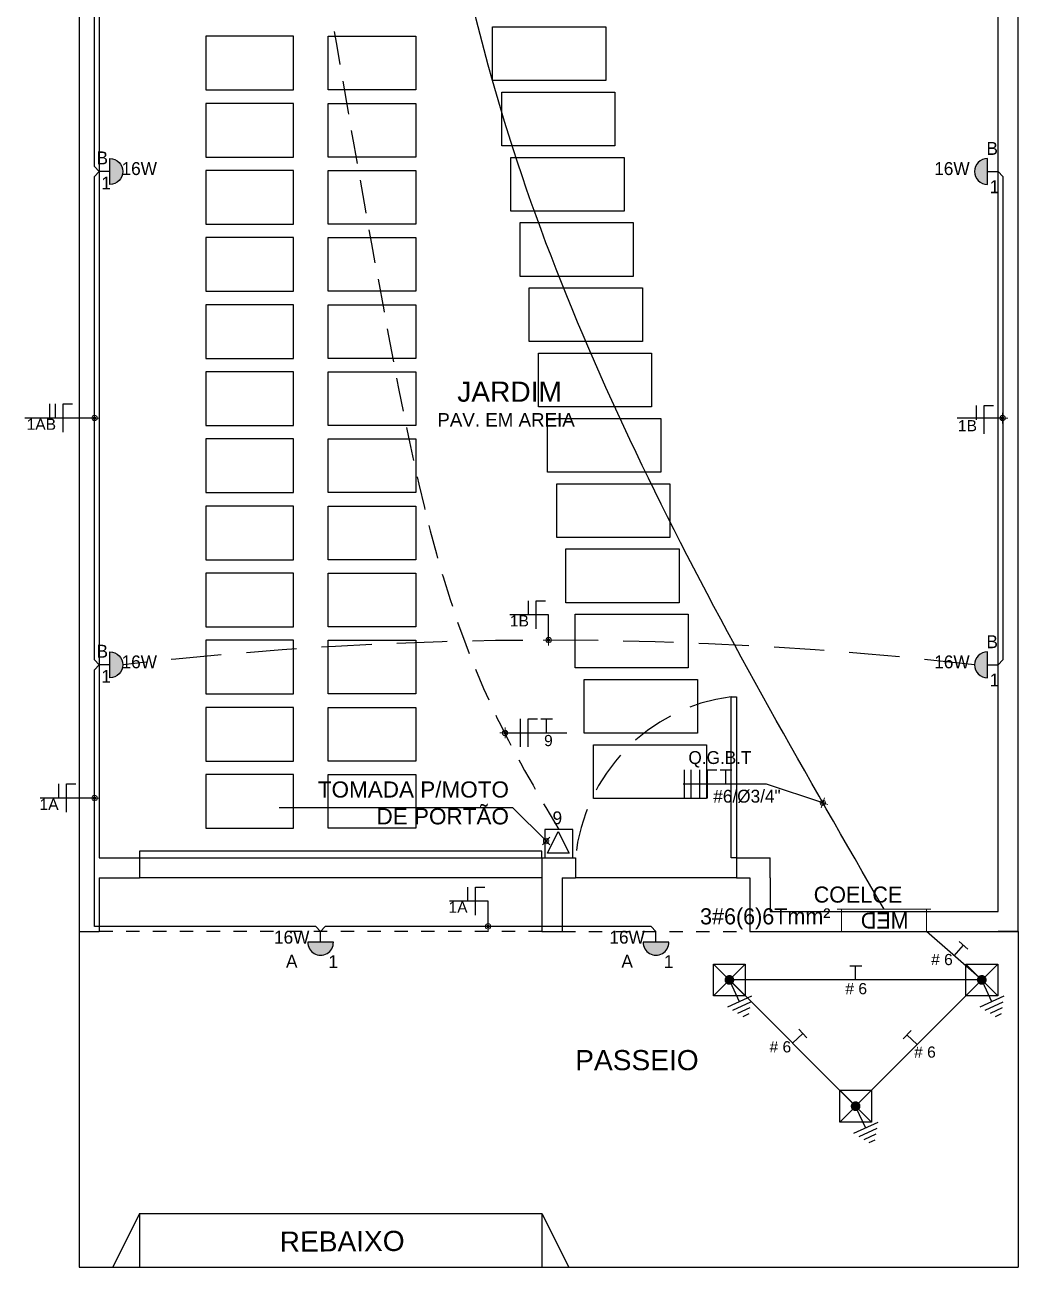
# Model space of a CAD drawing. Header units: millimetres. Extents: x -260 to 5539, y -1903 to 1459.
# Drawn here: x 2359.8 to 2367.21, y 704.86 to 714.11 of the extents above; entities that cross this region are included whole.
import ezdxf
from ezdxf.enums import TextEntityAlignment as Align

# ---------------------------------------------------------------- set-up
doc = ezdxf.new("R2010")
doc.units = ezdxf.units.MM
doc.linetypes.add('HIDDEN', pattern=[9.525, 6.35, -3.175])
doc.linetypes.add('HIDDEN2', pattern=[0.1875, 0.125, -0.0625])
for name, color, linetype in [('-HIDRO', 8, 'Continuous'), ('CABO-ILUM', 3, 'Continuous'), ('CABO.ILUMI.SOLO', 6, 'Continuous'), ('ESQUADRIA', 2, 'Continuous'), ('FIACAO', 1, 'Continuous'), ('LUMINO', 4, 'Continuous'), ('PAR-W', 7, 'Continuous'), ('PONTOS_ELETRICOS', 2, 'Continuous'), ('TOMADAS', 10, 'Continuous'), ('TUB. AEREA', 5, 'Continuous')]:
    doc.layers.add(name, color=color, linetype=linetype)
doc.layers.add('COTAS', color=53, linetype='Continuous', lineweight=9)
doc.layers.add('LEGENDA', color=7, linetype='Continuous', lineweight=0)
doc.styles.add('ARIAL', font='arial.ttf', dxfattribs={"height": 2})
doc.styles.add('CARIMBO_DADOS', font='arial.ttf', dxfattribs={"height": 0.1})
doc.styles.add('CENTURY', font='GOTHIC.TTF')
doc.linetypes.add('CABO50ESC100', pattern='A,0.4,-0.2,["+",Standard,S=0.2,R=0,X=-0.0666,Y=-0.1],-0.2', length=0.8)
doc.dimstyles.new('COTAS_EXTERNAS', dxfattribs={"dimtxt": 0.1, "dimasz": 0.01, "dimexe": 0, "dimexo": 0, "dimgap": 0.07, "dimtad": 1, "dimzin": 5, "dimdsep": 46, "dimtxsty": 'CARIMBO_DADOS', "dimblk1": 'CIRCULOS', "dimblk2": 'CIRCULOS', "dimsah": 1, "dimcen": 0, "dimse1": 1, "dimse2": 1, "dimclrd": 8, "dimclre": 8, "dimclrt": 230, "dimadec": 0, "dimazin": 0, "dimtfac": 100, "dimtix": 1, "dimtmove": 2, "dimatfit": 3, "dimldrblk": 'CIRCULOS', "dimfxl": 1, "dimtolj": 1, "dimtzin": 5, "dimarcsym": 0})

# ---------------------------------------------------------------- blocks, each defined once
blk = doc.blocks.new('*U20', base_point=(4832.86, -1567.19))
for p, q in [((4804.36, -1552.19), (4801.36, -1552.19)), ((4804.36, -1552.19), (4804.36, -1557.19)), ((4804.36, -1552.19), (4832.86, -1552.19)), ((4861.36, -1552.19), (4832.86, -1552.19)), ((4861.36, -1552.19), (4861.36, -1557.19)), ((4861.36, -1552.19), (4864.36, -1552.19)), ((4804.36, -1567.19), (4804.36, -1557.19)), ((4861.36, -1567.19), (4861.36, -1557.19)), ((4832.86, -1567.19), (4804.36, -1567.19)), ((4832.86, -1567.19), (4861.36, -1567.19))]:
    blk.add_line(p, q)
blk.add_text('MED', height=10.8).set_placement((4832.42, -1559.77), align=Align.MIDDLE_CENTER)
blk = doc.blocks.new('*U33', base_point=(8491.58, 4881.81))
at = {"linetype": 'Continuous'}
for p, q in [((8479.58, 4869.81), (8503.58, 4893.81)), ((8479.58, 4893.81), (8503.58, 4869.81)), ((8479.58, 4893.81), (8503.58, 4893.81)), ((8479.58, 4869.81), (8479.58, 4893.81)), ((8503.58, 4893.81), (8503.58, 4869.81)), ((8503.84, 4898.5), (8512.24, 4880.31)), ((8508.3, 4897.8), (8514.6, 4884.16)), ((8512.75, 4897.1), (8516.95, 4888.01)), ((8517.21, 4896.4), (8519.31, 4891.85)), ((8508.04, 4889.41), (8493.25, 4882.58)), ((8503.58, 4869.81), (8479.58, 4869.81))]:
    blk.add_line(p, q, dxfattribs=at)
at = {"linetype": 'Continuous', "const_width": 3.68}
blk.add_lwpolyline([(8489.74, 4881.81, 1), (8493.42, 4881.81, 1)], format="xyb", close=True, dxfattribs=at)
blk = doc.blocks.new('aran')
h = blk.add_hatch(color=256)
h.set_gradient(color1=(87, 87, 255), color2=(71, 71, 255), tint=1)
h.paths.add_polyline_path([(966.6286, -263.7091, 1), (966.6286, -263.5491)])
for p, q in [((966.6286, -263.5491), (966.6286, -263.7091)), ((966.5754, -263.6291), (966.5622, -263.6291)), ((966.6286, -263.6291), (966.5754, -263.6291))]:
    blk.add_line(p, q)
blk.add_arc((966.6286, -263.6291), 0.08, 270, 90)
blk = doc.blocks.new('TP')
at = {"layer": 'TOMADAS', "linetype": 'Continuous'}
blk.add_lwpolyline([(966.518, -264.3844), (966.7274, -264.3844), (966.7274, -264.1744), (966.518, -264.1744)], close=True, dxfattribs=at)
at = {"layer": 'TOMADAS'}
blk.add_lwpolyline([(966.5401, -264.3493), (966.6198, -264.1893), (966.6994, -264.3493)], close=True, dxfattribs=at)
blk = doc.blocks.new('CIRCULOS')
at = {"layer": 'COTAS'}
for p, q in [((-4, 0), (4, 0)), ((0, 4), (0, -4))]:
    blk.add_line(p, q, dxfattribs=at)
for radius in [2, 1]:
    blk.add_circle((0, 0), radius, dxfattribs=at)
blk = doc.blocks.new('f_fnt')
at = {"layer": 'FIACAO', "color": 4}
for points in [[(-0.08, -0.15), (-0.08, 0.15)], [(0, -0.15), (0, 0.15), (0.1, 0.15)], [(0.135, 0.15), (0.26, 0.15)], [(0.195, 0), (0.195, 0.15)]]:
    blk.add_lwpolyline(points, dxfattribs=at)
blk = doc.blocks.new('f_nr')
at = {"layer": 'FIACAO', "color": 4}
for points in [[(-0.041, 0), (-0.041, 0.151)], [(0.041, -0.149), (0.041, 0.151), (0.141, 0.151)]]:
    blk.add_lwpolyline(points, dxfattribs=at)
blk = doc.blocks.new('f_r')
at = {"layer": 'FIACAO', "color": 4}
blk.add_lwpolyline([(0, 0), (0, 0.15)], dxfattribs=at)
blk = doc.blocks.new('f_f')
at = {"layer": 'FIACAO', "color": 4}
blk.add_lwpolyline([(0, -0.15), (0, 0.15)], dxfattribs=at)

msp = doc.modelspace()

# ---------------------------------------------------------------- linework, layer by layer
at = {"layer": '-HIDRO', "ltscale": 0.05}
for p, q in [((2360.2094, 732.3583), (2360.2094, 707.3583)), ((2367.2094, 707.3583), (2367.2094, 732.3583)), ((2360.3594, 726.1083), (2360.3594, 707.9083)), ((2367.0594, 707.5083), (2367.0594, 714.8583)), ((2360.3594, 707.9083), (2360.6594, 707.9083)), ((2360.6594, 707.9083), (2360.6594, 707.7583)), ((2363.6594, 707.9083), (2363.9094, 707.9083)), ((2363.6594, 707.9083), (2363.6594, 707.3583)), ((2363.9094, 707.9083), (2363.9094, 707.7583)), ((2365.1094, 707.9083), (2365.3594, 707.9083)), ((2365.1094, 707.9083), (2365.1094, 707.7583)), ((2365.3594, 707.7583), (2365.3594, 707.9083)), ((2360.3594, 707.7583), (2360.6594, 707.7583)), ((2360.3594, 707.7583), (2360.3594, 707.5083)), ((2363.6594, 707.7583), (2360.6594, 707.7583)), ((2363.8094, 707.7583), (2363.9094, 707.7583)), ((2363.8094, 707.7583), (2363.8094, 707.3583)), ((2365.1094, 707.7583), (2363.9094, 707.7583)), ((2365.1094, 707.7583), (2365.2094, 707.7583)), ((2365.2094, 707.7583), (2365.2094, 707.3583)), ((2365.3594, 707.7583), (2365.3594, 707.5083)), ((2360.3594, 707.5083), (2360.3587, 707.3583)), ((2360.3587, 707.5083), (2360.3594, 707.5083)), ((2365.3594, 707.5083), (2367.0594, 707.5083)), ((2360.2094, 707.3583), (2360.3587, 707.3583)), ((2360.2094, 707.3583), (2360.2094, 704.8583)), ((2363.6594, 707.3583), (2363.8094, 707.3583)), ((2365.2094, 707.3583), (2367.2094, 707.3583)), ((2367.2094, 707.3583), (2367.0594, 707.3583)), ((2367.2094, 707.3583), (2367.2094, 704.8583)), ((2360.6594, 705.2583), (2360.4594, 704.8583)), ((2360.6594, 705.2583), (2363.6594, 705.2583)), ((2360.6594, 705.2583), (2360.6594, 704.8583)), ((2363.6594, 705.2583), (2363.6594, 704.8583)), ((2363.6594, 705.2583), (2363.8594, 704.8583)), ((2360.2094, 704.8583), (2367.2094, 704.8583))]:
    msp.add_line(p, q, dxfattribs=at)
at = {"layer": '-HIDRO', "linetype": 'HIDDEN', "ltscale": 0.001}
for p, q in [((2363.6594, 707.3583), (2360.3587, 707.3583)), ((2363.8094, 707.3583), (2365.2094, 707.3583))]:
    msp.add_line(p, q, dxfattribs=at)
at = {"layer": '-HIDRO'}
for points in [[(2361.1529, 713.6283), (2361.8068, 713.6283), (2361.8068, 714.0283), (2361.1529, 714.0283)], [(2362.719, 713.6283), (2362.0651, 713.6283), (2362.0651, 714.0283), (2362.719, 714.0283)], [(2364.1344, 713.6984), (2363.2908, 713.6984), (2363.2908, 714.0984), (2364.1344, 714.0984)], [(2364.2027, 713.2122), (2363.3591, 713.2122), (2363.3591, 713.6122), (2364.2027, 713.6122)], [(2361.1529, 713.1283), (2361.8068, 713.1283), (2361.8068, 713.5283), (2361.1529, 713.5283)], [(2362.719, 713.1283), (2362.0651, 713.1283), (2362.0651, 713.5283), (2362.719, 713.5283)], [(2364.2711, 712.7259), (2363.4275, 712.7259), (2363.4275, 713.1259), (2364.2711, 713.1259)], [(2361.1529, 712.6283), (2361.8068, 712.6283), (2361.8068, 713.0283), (2361.1529, 713.0283)], [(2362.719, 712.6283), (2362.0651, 712.6283), (2362.0651, 713.0283), (2362.719, 713.0283)], [(2364.3394, 712.2397), (2363.4958, 712.2397), (2363.4958, 712.6397), (2364.3394, 712.6397)], [(2361.1529, 712.1283), (2361.8068, 712.1283), (2361.8068, 712.5283), (2361.1529, 712.5283)], [(2362.719, 712.1283), (2362.0651, 712.1283), (2362.0651, 712.5283), (2362.719, 712.5283)], [(2364.4077, 711.7535), (2363.5641, 711.7535), (2363.5641, 712.1535), (2364.4077, 712.1535)], [(2361.1529, 711.6283), (2361.8068, 711.6283), (2361.8068, 712.0283), (2361.1529, 712.0283)], [(2362.719, 711.6283), (2362.0651, 711.6283), (2362.0651, 712.0283), (2362.719, 712.0283)], [(2364.4761, 711.2673), (2363.6325, 711.2673), (2363.6325, 711.6673), (2364.4761, 711.6673)], [(2361.1529, 711.1283), (2361.8068, 711.1283), (2361.8068, 711.5283), (2361.1529, 711.5283)], [(2362.719, 711.1283), (2362.0651, 711.1283), (2362.0651, 711.5283), (2362.719, 711.5283)], [(2364.5444, 710.781), (2363.7008, 710.781), (2363.7008, 711.181), (2364.5444, 711.181)], [(2361.1529, 710.6283), (2361.8068, 710.6283), (2361.8068, 711.0283), (2361.1529, 711.0283)], [(2362.719, 710.6283), (2362.0651, 710.6283), (2362.0651, 711.0283), (2362.719, 711.0283)], [(2364.6127, 710.2948), (2363.7691, 710.2948), (2363.7691, 710.6948), (2364.6127, 710.6948)], [(2361.1529, 710.1283), (2361.8068, 710.1283), (2361.8068, 710.5283), (2361.1529, 710.5283)], [(2362.719, 710.1283), (2362.0651, 710.1283), (2362.0651, 710.5283), (2362.719, 710.5283)], [(2364.6811, 709.8086), (2363.8375, 709.8086), (2363.8375, 710.2086), (2364.6811, 710.2086)], [(2361.1529, 709.6283), (2361.8068, 709.6283), (2361.8068, 710.0283), (2361.1529, 710.0283)], [(2362.719, 709.6283), (2362.0651, 709.6283), (2362.0651, 710.0283), (2362.719, 710.0283)], [(2364.7494, 709.3224), (2363.9058, 709.3224), (2363.9058, 709.7224), (2364.7494, 709.7224)], [(2361.1529, 709.1283), (2361.8068, 709.1283), (2361.8068, 709.5283), (2361.1529, 709.5283)], [(2362.719, 709.1283), (2362.0651, 709.1283), (2362.0651, 709.5283), (2362.719, 709.5283)], [(2364.8177, 708.8362), (2363.9741, 708.8362), (2363.9741, 709.2362), (2364.8177, 709.2362)], [(2361.1529, 708.6283), (2361.8068, 708.6283), (2361.8068, 709.0283), (2361.1529, 709.0283)], [(2362.719, 708.6283), (2362.0651, 708.6283), (2362.0651, 709.0283), (2362.719, 709.0283)], [(2364.8861, 708.3499), (2364.0425, 708.3499), (2364.0425, 708.7499), (2364.8861, 708.7499)], [(2361.1529, 708.1283), (2361.8068, 708.1283), (2361.8068, 708.5283), (2361.1529, 708.5283)], [(2362.719, 708.1283), (2362.0651, 708.1283), (2362.0651, 708.5283), (2362.719, 708.5283)]]:
    msp.add_lwpolyline(points, close=True, dxfattribs=at)
at = {"layer": '-HIDRO', "ltscale": 0.05}
for points in [[(2365.1094, 709.1083), (2365.1094, 707.9083), (2365.0694, 707.9083), (2365.0694, 709.1083)], [(2360.6594, 707.9083), (2363.6594, 707.9083), (2363.6594, 707.9583), (2360.6594, 707.9583)]]:
    msp.add_lwpolyline(points, close=True, dxfattribs=at)
at = {"layer": '-HIDRO', "linetype": 'HIDDEN', "ltscale": 0.05}
msp.add_arc((2365.245, 707.7778), 1.342, 97.52029, 174.42175, dxfattribs=at)
at = {"layer": 'CABO-ILUM'}
for p, q in [((2360.3244, 713.0584), (2360.3244, 716.6581)), ((2360.3594, 713.0208), (2360.3244, 713.0584)), ((2360.3594, 713.0208), (2360.3244, 712.9831)), ((2367.0594, 713.0208), (2367.0943, 712.9831)), ((2360.3244, 709.3834), (2360.3244, 712.9831)), ((2367.0943, 712.9831), (2367.0943, 709.3834)), ((2360.3594, 709.3458), (2360.3244, 709.3834)), ((2360.3594, 709.3458), (2360.3244, 709.3081)), ((2360.3244, 707.3959), (2360.3244, 709.3081)), ((2367.0594, 709.3458), (2367.0943, 709.3834)), ((2361.9741, 707.3959), (2360.3244, 707.3959)), ((2362.0091, 707.3583), (2361.9741, 707.3959)), ((2362.0091, 707.3583), (2362.044, 707.3959)), ((2364.4744, 707.3959), (2362.044, 707.3959)), ((2364.5094, 707.3583), (2364.4744, 707.3959)), ((2366.9383, 706.9982), (2366.5254, 707.3583)), ((2366.9383, 706.9982), (2365.0568, 706.9982)), ((2365.0568, 706.9982), (2365.9976, 706.0574)), ((2366.9383, 706.9982), (2365.9976, 706.0574))]:
    msp.add_line(p, q, dxfattribs=at)
at = {"layer": 'CABO.ILUMI.SOLO', "color": 3, "linetype": 'HIDDEN2', "ltscale": 3}
msp.add_arc((2363.7094, 681.8965), 27.6322, 83.40346, 96.59654, dxfattribs=at)
at = {"layer": 'CABO.ILUMI.SOLO', "color": 3, "linetype": 'HIDDEN2', "ltscale": 2}
msp.add_spline([(2361.8519, 725.5958), (2361.6157, 725.0014), (2361.5113, 723.6257), (2361.4867, 722.5451), (2361.5361, 720.9446), (2361.5413, 718.7428), (2361.8569, 715.6715), (2362.5259, 711.7448), (2363.2969, 709.0086), (2363.7844, 708.1183)], degree=3, dxfattribs=at)
at = {"layer": 'FIACAO', "color": 4}
for points in [[(2366.7692, 707.285), (2366.8352, 707.2274)], [(2366.7319, 707.1782), (2366.8009, 707.2574)], [(2365.9556, 707.1032), (2366.0431, 707.1032)], [(2365.9976, 706.9982), (2365.9976, 707.1032)], [(2365.5742, 706.6306), (2365.6346, 706.5673)], [(2365.5272, 706.5278), (2365.6032, 706.6002)], [(2366.3511, 706.5584), (2366.4119, 706.6214)], [(2366.4559, 706.5158), (2366.3803, 706.5886)]]:
    msp.add_lwpolyline(points, dxfattribs=at)
at = {"layer": 'TUB. AEREA', "linetype": 'CABO50ESC100', "ltscale": 0.5}
msp.add_spline([(2366.2094, 707.5246), (2363.2908, 713.6984), (2362.6739, 717.4536), (2362.5739, 720.7632), (2362.6109, 722.3734), (2362.5011, 724.0686), (2362.2455, 724.887), (2361.9209, 725.5958)], degree=3, dxfattribs=at)

# ---------------------------------------------------------------- block references
at = {"layer": 'CABO-ILUM', "xscale": 0.6999999999998181, "yscale": 0.6999999999999993, "zscale": 0.7}
for name, p in [('f_r', (2359.9898, 711.1843)), ('f_nr', (2360.0616, 711.1837)), ('f_nr', (2366.9264, 711.1714)), ('f_nr', (2363.5866, 709.7175)), ('f_nr', (2360.0868, 708.3525)), ('f_nr', (2363.1355, 707.5844))]:
    msp.add_blockref(name, p, dxfattribs=at)
at = {"layer": 'FIACAO', "xscale": 0.6999999999998181, "yscale": 0.7000000000000028, "zscale": 0.7}
for name, p in [('f_fnt', (2363.5566, 708.8384)), ('f_f', (2364.7208, 708.4572)), ('f_f', (2364.7725, 708.4572)), ('f_fnt', (2364.8929, 708.4572))]:
    msp.add_blockref(name, p, dxfattribs=at)
at = {"layer": 'LEGENDA', "xscale": -0.01108936982018349, "yscale": 0.01108936982018349, "zscale": 0.01108936982018349}
msp.add_blockref('*U20', (2366.2094, 707.3583), dxfattribs=at)
at = {"layer": 'LUMINO', "yscale": 1.199999999999818}
for p, xscale, zscale, rotation in [((1200.4848, 396.6658), -1.199999999999818, 1.199999999999818, 180), ((3526.934, 396.6658), 1.199999999999818, 1.2, 180), ((1200.4848, 392.9908), -1.199999999999818, 1.199999999999818, 180), ((3526.934, 392.9908), 1.199999999999818, 1.2, 180), ((2678.364, 1867.2329), 1.199999999999818, 1.2, 270), ((2680.8643, 1867.2329), 1.199999999999818, 1.2, 270)]:
    msp.add_blockref('aran', p, dxfattribs=dict(at, xscale=xscale, zscale=zscale, rotation=rotation))
at = {"layer": 'PAR-W', "linetype": 'ByBlock', "xscale": 0.009877021023470434, "yscale": 0.009877021023470434, "zscale": 0.00987702102347316, "rotation": 270}
for p in [(2365.0568, 706.9982), (2366.9383, 706.9982), (2365.9976, 706.0574)]:
    msp.add_blockref('*U33', p, dxfattribs=at)
at = {"layer": 'PONTOS_ELETRICOS'}
msp.add_blockref('TP', (1397.1617, 972.2927), dxfattribs=at)

# ---------------------------------------------------------------- texts
at = {"layer": '-HIDRO', "attachment_point": 5, "style": 'CARIMBO_DADOS'}
for s, insert, char_height in [('JARDIM', (2363.418, 711.3794), 0.15), ('PAV. EM AREIA', (2363.3917, 711.171), 0.1), ('PASSEIO', (2364.3674, 706.3996), 0.15)]:
    msp.add_mtext(s, dxfattribs=dict(at, insert=insert, char_height=char_height))
at = {"layer": '-HIDRO', "insert": (2362.1699, 705.0498), "char_height": 0.15, "attachment_point": 5, "rotation": 0.41726, "style": 'CARIMBO_DADOS'}
msp.add_mtext('REBAIXO', dxfattribs=at)
at = {"layer": 'COTAS', "lineweight": 20, "insert": (2363.4133, 708.4769), "char_height": 0.12, "width": 1.694511, "attachment_point": 3, "style": 'ARIAL'}
msp.add_mtext('TOMADA P/MOTO DE PORTÃO', dxfattribs=at)
at = {"layer": 'ESQUADRIA', "lineweight": 20, "style": 'CENTURY'}
for s, height, p in [('B', 0.096, (2366.9728, 713.1446)), ('B', 0.096, (2360.339, 713.074)), ('16W', 0.096, (2360.5254, 712.9945)), ('16W', 0.096, (2366.5837, 712.9945)), ('1', 0.096, (2360.3754, 712.8867)), ('1', 0.096, (2366.9968, 712.8593)), ('B', 0.096, (2360.339, 709.399)), ('B', 0.096, (2366.9728, 709.4696)), ('16W', 0.096, (2360.5254, 709.3195)), ('16W', 0.096, (2366.5837, 709.3195)), ('1', 0.096, (2360.3754, 709.2117)), ('1', 0.096, (2366.9968, 709.1843)), ('Q.G.B.T', 0.096, (2364.751, 708.6067, 98.0776)), ('#6/%%C3/4"', 0.096, (2364.9365, 708.3188)), ('9', 0.096, (2363.7383, 708.1573, 98.0776)), ('COELCE', 0.12, (2365.6852, 707.574, 0)), (' 3#6(6)6Tmm² ', 0.12, (2364.7935, 707.4118, 0)), ('16W', 0.096, (2361.662, 707.2685)), ('16W', 0.096, (2364.1623, 707.2685)), ('A', 0.096, (2361.7514, 707.0893)), ('1', 0.096, (2362.0677, 707.0862)), ('A', 0.096, (2364.2518, 707.0893)), ('1', 0.096, (2364.5681, 707.0862))]:
    msp.add_text(s, height=height, dxfattribs=at).set_placement(p)
at = {"layer": 'LEGENDA', "style": 'ARIAL'}
for s, height, p in [('1AB', 0.08317, (2359.8178, 711.0963)), ('1B', 0.08317, (2366.7601, 711.0855)), ('1B', 0.08317, (2363.4203, 709.6316)), ('9', 0.0832, (2363.6752, 708.7399)), ('1A', 0.08317, (2359.9141, 708.265)), ('1A', 0.08317, (2362.9629, 707.4985)), ('# 6', 0.08317, (2366.5604, 707.1084)), ('# 6', 0.08317, (2365.9212, 706.8913)), ('# 6', 0.08317, (2365.3558, 706.458)), ('# 6', 0.08317, (2366.4336, 706.4191))]:
    msp.add_text(s, height=height, dxfattribs=at).set_placement(p)

# ---------------------------------------------------------------- leaders
at = {"color": 0}
for points in [[(2360.3241, 711.1837), (2359.8045, 711.1837)], [(2367.0933, 711.184), (2366.755, 711.184)], [(2363.7092, 709.5295), (2363.7092, 709.718), (2363.4209, 709.718)], [(2363.3842, 708.8384), (2363.8444, 708.8384)], [(2360.3241, 708.3525), (2359.918, 708.3525)], [(2365.7534, 708.3174), (2365.3336, 708.4572), (2364.7112, 708.4572)], [(2363.2581, 707.3964), (2363.2581, 707.5849), (2362.9698, 707.5849)]]:
    msp.add_leader(points, dimstyle='COTAS_EXTERNAS', override={"dimgap": 0.07, "dimtad": 0}, dxfattribs=at)
at = {"layer": 'CABO.ILUMI.SOLO'}
msp.add_leader([(2363.6906, 708.0331), (2363.4429, 708.2808), (2361.7012, 708.2808)], dimstyle='COTAS_EXTERNAS', override={"dimgap": 0.07, "dimtad": 0}, dxfattribs=at)

doc.saveas('drawing.dxf')
